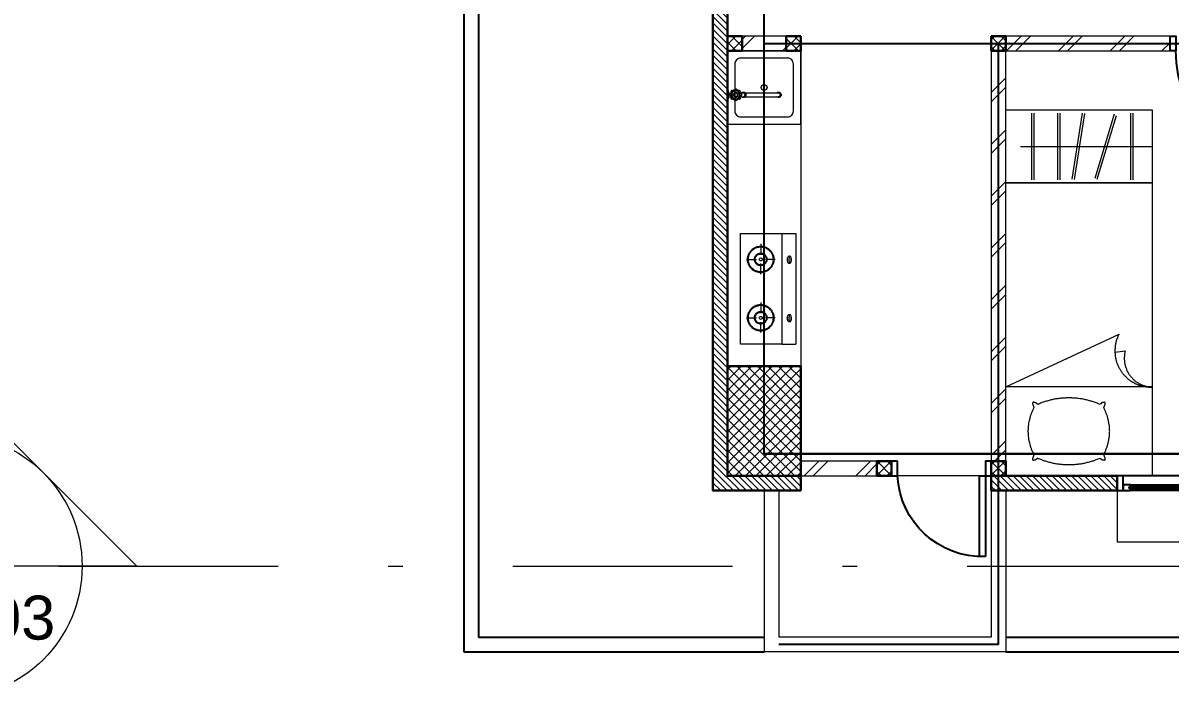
# Model space of a CAD drawing. Header units: millimetres. Extents: x -324 to 75, y -297 to 74.
# Drawn here: x -125.48 to -117.66, y -1.32 to 3.29 of the extents above; entities that cross this region are included whole.
import ezdxf
from ezdxf.enums import TextEntityAlignment as Align

# ---------------------------------------------------------------- set-up
doc = ezdxf.new("R2010")
doc.units = ezdxf.units.MM
doc.linetypes.add('DASHDOT', pattern=[1, 0.5, -0.25, 0, -0.25])
for name, color, linetype, lineweight in [('ars', 11, 'Continuous', 0), ('KOL', 1, 'Continuous', 30), ('KOLOM', 4, 'Continuous', 9), ('lan', 7, 'Continuous', 15), ('NOT', 7, 'Continuous', 20), ('SANITAIR', 15, 'Continuous', 9), ('tem', 5, 'Continuous', 20)]:
    doc.layers.add(name, color=color, linetype=linetype, lineweight=lineweight)
doc.layers.add('as', color=1, linetype='Continuous', plot=False)
doc.layers.add('Kusen', color=30, linetype='Continuous')
doc.styles.add('S', font='simplex', dxfattribs={"width": 0.75})
doc.styles.get("Standard").update_dxf_attribs({"font": 'arial.ttf'})

# ---------------------------------------------------------------- blocks, each defined once
blk = doc.blocks.new("k3'")
at = {"layer": 'ars'}
h = blk.add_hatch(dxfattribs=at)
h.set_pattern_fill('_USER', color=256, scale=0.05, angle=45, double=1, pattern_type=0)
h.set_pattern_definition([(45, (0, -4.975), (-0.03535534, 0.03535534), []), (135, (0, -4.975), (-0.03535534, -0.03535534), [])])
h.paths.add_polyline_path([(-0.25, -0.375), (0.25, -0.375), (0.25, 0.375), (-0.25, 0.375)])
at = {"layer": 'KOL'}
blk.add_lwpolyline([(-0.25, -0.375), (0.25, -0.375), (0.25, 0.375), (-0.25, 0.375)], close=True, dxfattribs=at)
blk = doc.blocks.new('T. J2')
at = {"layer": 'Kusen'}
for p, q in [((-0.3692, 0.1), (0.2808, 0.1)), ((-0.4192, 0), (0.3308, 0)), ((0.2808, 0.06), (-0.3692, 0.06))]:
    blk.add_line(p, q, dxfattribs=at)
for points in [[(-0.4592, 0), (-0.4192, 0), (-0.4192, 0.1), (-0.4592, 0.1)], [(0.3308, 0), (0.3708, 0), (0.3708, 0.1), (0.3308, 0.1)]]:
    blk.add_lwpolyline(points, close=True, dxfattribs=at)
for points in [[(-0.3692, 0.0775), (-0.3692, 0.06), (-0.4192, 0.06), (-0.4192, 0.1), (-0.3692, 0.1), (-0.3692, 0.0825), (-0.3792, 0.0825), (-0.3792, 0.0775), (-0.3692, 0.0775)], [(0.2808, 0.0775), (0.2808, 0.06), (0.3308, 0.06), (0.3308, 0.1), (0.2808, 0.1), (0.2808, 0.0825), (0.2908, 0.0825), (0.2908, 0.0775), (0.2808, 0.0775)]]:
    blk.add_lwpolyline(points, dxfattribs=at)
at = {"layer": 'Kusen', "color": 141}
blk.add_lwpolyline([(-0.3792, 0.0775), (0.2908, 0.0775), (0.2908, 0.0825), (-0.3792, 0.0825)], close=True, dxfattribs=at)
blk = doc.blocks.new('K 10.10')
at = {"layer": 'ars'}
h = blk.add_hatch(dxfattribs=at)
h.set_pattern_fill('_USER', color=256, scale=0.05, angle=45, double=1, pattern_type=0)
h.set_pattern_definition([(45, (0, 0), (-0.035355339, 0.035355339), []), (135, (0, 0), (-0.035355339, -0.035355339), [])])
h.paths.add_polyline_path([(1560.5383, 1380.4069), (1560.6383, 1380.4069), (1560.6383, 1380.5069), (1560.5383, 1380.5069)])
at = {"layer": 'KOL'}
blk.add_lwpolyline([(1560.5383, 1380.4069), (1560.6383, 1380.4069), (1560.6383, 1380.5069), (1560.5383, 1380.5069)], close=True, dxfattribs=at)
blk = doc.blocks.new('P.60')
at = {"layer": 'Kusen'}
for points in [[(1472.8348, 997.5354), (1472.8748, 997.5354), (1472.8748, 997.4354), (1472.8348, 997.4354)], [(1473.4748, 997.5354), (1473.5148, 997.5354), (1473.5148, 997.4354), (1473.4748, 997.4354)], [(1472.8748, 996.8854), (1472.9148, 996.8854), (1472.9148, 997.4354), (1472.8748, 997.4354)]]:
    blk.add_lwpolyline(points, close=True, dxfattribs=at)
blk.add_arc((1472.8948, 997.4658), 0.5808, 268.02661, 356.99428, dxfattribs=at)
blk = doc.blocks.new('P.80')
at = {"layer": 'Kusen'}
for points in [[(-69.8094, -74.8368), (-69.7694, -74.8368), (-69.7694, -74.0368), (-69.8094, -74.0368)], [(-70.6094, -74.9368), (-70.5694, -74.9368), (-70.5694, -74.8368), (-70.6094, -74.8368)], [(-69.7694, -74.9368), (-69.7294, -74.9368), (-69.7294, -74.8368), (-69.7694, -74.8368)]]:
    blk.add_lwpolyline(points, close=True, dxfattribs=at)
blk.add_arc((-69.7694, -74.8368), 0.8, 90, 180, dxfattribs=at)
blk = doc.blocks.new('KRAN DPR ATAS')
for p, q in [((-0.0289, 0), (0.0289, 0)), ((-0.0289, 0), (-0.0289, -0.0021)), ((0.0289, 0), (0.0289, -0.0021)), ((-0.0275, -0.0035), (0.0275, -0.0035)), ((-0.0127, -0.0092), (-0.0127, -0.0252)), ((0.0127, -0.0092), (0.0127, -0.0252)), ((-0.014, -0.1188), (-0.014, -0.3457)), ((-0.0127, -0.0877), (-0.0127, -0.1101)), ((0.0127, -0.0877), (0.0127, -0.1101)), ((0.014, -0.1188), (0.014, -0.3457))]:
    blk.add_line(p, q)
for radius in [0.0338, 0.0279, 0.0166, 0.0138, 0.0123]:
    blk.add_circle((0, -0.0564), radius)
for centre, radius, start, end in [((-0.0338, -0.0564), 0.00706, 84.00203, 275.99797), ((-0.0315, -0.0564), 0.00706, 103.11888, 256.88112), ((-0.0239, -0.0326), 0.00706, 39.00203, 230.99797), ((-0.0239, -0.0803), 0.00706, 129.00203, 320.99797), ((-0.0222, -0.0342), 0.00706, 58.11888, 211.88112), ((-0.0222, -0.0787), 0.00706, 148.11888, 301.88112), ((-0.0275, -0.0021), 0.00141, 180, 270), ((-0.0183, -0.0092), 0.00564, 0, 90), ((-0.0009, -0.0214), 0.00884, 254.902, 254.902), ((0, -0.0227), 0.00706, 354.00203, 185.99797), ((0, -0.025), 0.00706, 13.11888, 166.88112), ((0.0183, -0.0092), 0.00564, 90, 180), ((0.0239, -0.0326), 0.00706, 309.00203, 140.99797), ((0.0239, -0.0803), 0.00706, 219.00203, 50.99797), ((0.0222, -0.0342), 0.00706, 328.11888, 121.88112), ((0.0222, -0.0787), 0.00706, 238.11888, 31.88112), ((0.0275, -0.0021), 0.00141, 270, 0), ((0.0338, -0.0564), 0.00706, 264.00203, 95.99797), ((0.0315, -0.0564), 0.00706, 283.11888, 76.88112), ((0, -0.1058), 0.0191, 134.71101, 45.28899), ((0, -0.1058), 0.0134, 198.67172, 270), ((0, -0.0902), 0.00706, 174.00203, 5.99797), ((0, -0.0879), 0.00706, 193.11888, 346.88112), ((0, -0.1058), 0.0134, 270, 341.32828), ((0, -0.3457), 0.0178, 141.82775, 38.17225), ((0, -0.3484), 0.0178, 175.66412, 4.33588), ((0, -0.3457), 0.014, 180, 0)]:
    blk.add_arc(centre, radius, start, end)
blk = doc.blocks.new('KOMPOR')
for points in [[(0, 0.3765), (0, -0.3765)], [(0.0944, 0.3765), (0, 0.3765)], [(0.3765, 0.3765), (0.0944, 0.3765)], [(0.0944, 0.3765), (0.0944, -0.3765)], [(0.3765, -0.3765), (0.3765, 0.3765)], [(0.2385, 0.2906), (0.2337, 0.2906), (0.23, 0.2906), (0.2252, 0.2893), (0.2203, 0.2893), (0.2167, 0.2881), (0.2119, 0.2869), (0.2082, 0.2857), (0.2034, 0.2833), (0.1998, 0.2821), (0.1961, 0.2797), (0.1925, 0.2772), (0.1889, 0.276), (0.1852, 0.2724), (0.1816, 0.27), (0.178, 0.2676), (0.1755, 0.2639), (0.1719, 0.2615), (0.1695, 0.2579), (0.1671, 0.2542), (0.1634, 0.2506), (0.1622, 0.247), (0.1598, 0.2433), (0.1574, 0.2397), (0.1562, 0.2361), (0.1538, 0.2312), (0.1525, 0.2276), (0.1513, 0.2228), (0.1501, 0.2191), (0.1501, 0.2143), (0.1489, 0.2094), (0.1489, 0.2058), (0.1489, 0.201), (0.1489, 0.1961), (0.1489, 0.1913), (0.1501, 0.1864), (0.1501, 0.1828), (0.1513, 0.178), (0.1525, 0.1743), (0.1538, 0.1695), (0.1562, 0.1659), (0.1574, 0.161), (0.1598, 0.1574), (0.1622, 0.1538), (0.1634, 0.1501), (0.1671, 0.1465), (0.1695, 0.1429), (0.1719, 0.1404), (0.1755, 0.1368), (0.178, 0.1344), (0.1816, 0.1308), (0.1852, 0.1283), (0.1889, 0.1259), (0.1925, 0.1235), (0.1961, 0.1211), (0.1998, 0.1199), (0.2034, 0.1174), (0.2082, 0.1162), (0.2119, 0.115), (0.2167, 0.1138), (0.2203, 0.1126), (0.2252, 0.1114), (0.23, 0.1114), (0.2337, 0.1102), (0.2385, 0.1102), (0.2433, 0.1102), (0.2482, 0.1114), (0.253, 0.1114), (0.2567, 0.1126), (0.2615, 0.1138), (0.2651, 0.115), (0.27, 0.1162), (0.2736, 0.1174), (0.2785, 0.1199), (0.2821, 0.1211), (0.2857, 0.1235), (0.2893, 0.1259), (0.293, 0.1283), (0.2966, 0.1308), (0.299, 0.1344), (0.3027, 0.1368), (0.3051, 0.1404), (0.3087, 0.1429), (0.3111, 0.1465), (0.3136, 0.1501), (0.316, 0.1538), (0.3184, 0.1574), (0.3196, 0.161), (0.322, 0.1659), (0.3232, 0.1695), (0.3245, 0.1743), (0.3257, 0.178), (0.3269, 0.1828), (0.3281, 0.1864), (0.3281, 0.1913), (0.3293, 0.1961), (0.3293, 0.201), (0.3293, 0.2058), (0.3281, 0.2094), (0.3281, 0.2143), (0.3269, 0.2191), (0.3257, 0.2228), (0.3245, 0.2276), (0.3232, 0.2312), (0.322, 0.2361), (0.3196, 0.2397), (0.3184, 0.2433), (0.316, 0.247), (0.3136, 0.2506), (0.3111, 0.2542), (0.3087, 0.2579), (0.3051, 0.2615), (0.3027, 0.2639), (0.299, 0.2676), (0.2966, 0.27), (0.293, 0.2724), (0.2893, 0.276), (0.2857, 0.2772), (0.2821, 0.2797), (0.2785, 0.2821), (0.2736, 0.2833), (0.27, 0.2857), (0.2651, 0.2869), (0.2615, 0.2881), (0.2567, 0.2893), (0.253, 0.2893), (0.2482, 0.2906), (0.2433, 0.2906), (0.2385, 0.2906)], [(0.2385, 0.2857), (0.2349, 0.2857), (0.23, 0.2857), (0.2264, 0.2845), (0.2215, 0.2833), (0.2179, 0.2833), (0.2131, 0.2821), (0.2094, 0.2809), (0.2058, 0.2785), (0.2022, 0.2772), (0.1985, 0.2748), (0.1949, 0.2736), (0.1913, 0.2712), (0.1877, 0.2688), (0.1852, 0.2663), (0.1816, 0.2639), (0.1792, 0.2603), (0.1755, 0.2579), (0.1731, 0.2542), (0.1707, 0.2518), (0.1683, 0.2482), (0.1659, 0.2446), (0.1646, 0.2409), (0.1622, 0.2373), (0.161, 0.2337), (0.1586, 0.23), (0.1574, 0.2264), (0.1562, 0.2215), (0.1562, 0.2179), (0.155, 0.2131), (0.1538, 0.2094), (0.1538, 0.2046), (0.1538, 0.201), (0.1538, 0.1961), (0.1538, 0.1925), (0.155, 0.1877), (0.1562, 0.184), (0.1562, 0.1792), (0.1574, 0.1755), (0.1586, 0.1719), (0.161, 0.1671), (0.1622, 0.1634), (0.1646, 0.1598), (0.1659, 0.1562), (0.1683, 0.1525), (0.1707, 0.1501), (0.1731, 0.1465), (0.1755, 0.1441), (0.1792, 0.1404), (0.1816, 0.138), (0.1852, 0.1356), (0.1877, 0.132), (0.1913, 0.1308), (0.1949, 0.1283), (0.1985, 0.1259), (0.2022, 0.1235), (0.2058, 0.1223), (0.2094, 0.1211), (0.2131, 0.1199), (0.2179, 0.1186), (0.2215, 0.1174), (0.2264, 0.1162), (0.23, 0.1162), (0.2349, 0.1162), (0.2385, 0.1162), (0.2433, 0.1162), (0.247, 0.1162), (0.2518, 0.1162), (0.2554, 0.1174), (0.2603, 0.1186), (0.2639, 0.1199), (0.2676, 0.1211), (0.2724, 0.1223), (0.276, 0.1235), (0.2797, 0.1259), (0.2833, 0.1283), (0.2869, 0.1308), (0.2893, 0.132), (0.293, 0.1356), (0.2954, 0.138), (0.299, 0.1404), (0.3015, 0.1441), (0.3039, 0.1465), (0.3075, 0.1501), (0.3087, 0.1525), (0.3111, 0.1562), (0.3136, 0.1598), (0.316, 0.1634), (0.3172, 0.1671), (0.3184, 0.1719), (0.3196, 0.1755), (0.3208, 0.1792), (0.322, 0.184), (0.3232, 0.1877), (0.3232, 0.1925), (0.3232, 0.1961), (0.3232, 0.201), (0.3232, 0.2046), (0.3232, 0.2094), (0.3232, 0.2131), (0.322, 0.2179), (0.3208, 0.2215), (0.3196, 0.2264), (0.3184, 0.23), (0.3172, 0.2337), (0.316, 0.2373), (0.3136, 0.2409), (0.3111, 0.2446), (0.3087, 0.2482), (0.3075, 0.2518), (0.3039, 0.2542), (0.3015, 0.2579), (0.299, 0.2603), (0.2954, 0.2639), (0.293, 0.2663), (0.2893, 0.2688), (0.2869, 0.2712), (0.2833, 0.2736), (0.2797, 0.2748), (0.276, 0.2772), (0.2724, 0.2785), (0.2676, 0.2809), (0.2639, 0.2821), (0.2603, 0.2833), (0.2554, 0.2833), (0.2518, 0.2845), (0.247, 0.2857), (0.2433, 0.2857), (0.2385, 0.2857)], [(0.2385, 0.2433), (0.2349, 0.2433), (0.23, 0.2433), (0.2264, 0.2421), (0.2215, 0.2409), (0.2179, 0.2385), (0.2143, 0.2361), (0.2119, 0.2337), (0.2082, 0.2312), (0.2058, 0.2276), (0.2034, 0.2252), (0.201, 0.2215), (0.1985, 0.2179), (0.1973, 0.2131), (0.1961, 0.2094), (0.1961, 0.2046), (0.1961, 0.201), (0.1961, 0.1961), (0.1961, 0.1925), (0.1973, 0.1877), (0.1985, 0.184), (0.201, 0.1804), (0.2034, 0.1768), (0.2058, 0.1731), (0.2082, 0.1707), (0.2119, 0.1671), (0.2143, 0.1646), (0.2179, 0.1622), (0.2215, 0.161), (0.2264, 0.1598), (0.23, 0.1586), (0.2349, 0.1574), (0.2385, 0.1574), (0.2433, 0.1574), (0.247, 0.1586), (0.2518, 0.1598), (0.2554, 0.161), (0.2591, 0.1622), (0.2627, 0.1646), (0.2663, 0.1671), (0.2688, 0.1707), (0.2724, 0.1731), (0.2748, 0.1768), (0.2772, 0.1804), (0.2785, 0.184), (0.2797, 0.1877), (0.2809, 0.1925), (0.2821, 0.1961), (0.2821, 0.201), (0.2821, 0.2046), (0.2809, 0.2094), (0.2797, 0.2131), (0.2785, 0.2179), (0.2772, 0.2215), (0.2748, 0.2252), (0.2724, 0.2276), (0.2688, 0.2312), (0.2663, 0.2337), (0.2627, 0.2361), (0.2591, 0.2385), (0.2554, 0.2409), (0.2518, 0.2421), (0.247, 0.2433), (0.2433, 0.2433), (0.2385, 0.2433)], [(0.2385, 0.2385), (0.2349, 0.2385), (0.2312, 0.2373), (0.2276, 0.2373), (0.224, 0.2361), (0.2203, 0.2337), (0.2179, 0.2324), (0.2143, 0.23), (0.2119, 0.2276), (0.2094, 0.2252), (0.207, 0.2215), (0.2058, 0.2191), (0.2034, 0.2155), (0.2022, 0.2119), (0.2022, 0.2082), (0.201, 0.2046), (0.201, 0.201), (0.201, 0.1973), (0.2022, 0.1925), (0.2022, 0.1889), (0.2034, 0.1864), (0.2058, 0.1828), (0.207, 0.1792), (0.2094, 0.1768), (0.2119, 0.1743), (0.2143, 0.1719), (0.2179, 0.1695), (0.2203, 0.1671), (0.224, 0.1659), (0.2276, 0.1646), (0.2312, 0.1634), (0.2349, 0.1634), (0.2385, 0.1622), (0.2421, 0.1634), (0.247, 0.1634), (0.2506, 0.1646), (0.253, 0.1659), (0.2567, 0.1671), (0.2603, 0.1695), (0.2627, 0.1719), (0.2651, 0.1743), (0.2676, 0.1768), (0.27, 0.1792), (0.2724, 0.1828), (0.2736, 0.1864), (0.2748, 0.1889), (0.276, 0.1925), (0.276, 0.1973), (0.2772, 0.201), (0.276, 0.2046), (0.276, 0.2082), (0.2748, 0.2119), (0.2736, 0.2155), (0.2724, 0.2191), (0.27, 0.2215), (0.2676, 0.2252), (0.2651, 0.2276), (0.2627, 0.23), (0.2603, 0.2324), (0.2567, 0.2337), (0.253, 0.2361), (0.2506, 0.2373), (0.247, 0.2373), (0.2421, 0.2385), (0.2385, 0.2385)], [(0.2373, 0.3063), (0.2373, 0.2312)], [(0.0436, 0.2228), (0.0472, 0.2228), (0.0496, 0.2215), (0.0533, 0.2191), (0.0545, 0.2155), (0.0557, 0.2119), (0.0581, 0.2094), (0.0593, 0.2046), (0.0593, 0.1998), (0.0593, 0.1949), (0.0593, 0.1901), (0.0569, 0.1864), (0.0557, 0.1828), (0.0533, 0.1792), (0.0508, 0.178), (0.0484, 0.1755), (0.046, 0.1743), (0.0424, 0.1743), (0.04, 0.1755), (0.0375, 0.178), (0.0339, 0.1792), (0.0327, 0.1828), (0.0315, 0.1864), (0.0291, 0.1901), (0.0278, 0.1949), (0.0278, 0.1998), (0.0291, 0.2046), (0.0303, 0.2094), (0.0315, 0.2119), (0.0339, 0.2155), (0.0351, 0.2191), (0.0375, 0.2215), (0.0412, 0.2228), (0.0436, 0.2228)], [(0.0375, 0.2215), (0.04, 0.2215), (0.04, 0.2203), (0.0424, 0.2179), (0.0436, 0.2155), (0.0448, 0.2119), (0.0448, 0.2082), (0.046, 0.2034), (0.046, 0.1998), (0.046, 0.1961), (0.046, 0.1913), (0.0448, 0.1877), (0.0436, 0.184), (0.0436, 0.1816), (0.0412, 0.178), (0.04, 0.1768), (0.0387, 0.1755), (0.0375, 0.1755), (0.0351, 0.1768), (0.0339, 0.178), (0.0327, 0.1816), (0.0315, 0.184), (0.0315, 0.1877), (0.0303, 0.1913), (0.0303, 0.1961), (0.0303, 0.1998), (0.0303, 0.2034), (0.0315, 0.2082), (0.0315, 0.2119), (0.0327, 0.2155), (0.0339, 0.2179), (0.0351, 0.2203), (0.0363, 0.2215), (0.0375, 0.2215)], [(0.1404, 0.201), (0.207, 0.201)], [(0.2385, 0.2107), (0.2349, 0.2094), (0.2312, 0.2082), (0.23, 0.2046), (0.2288, 0.201), (0.23, 0.1961), (0.2312, 0.1937), (0.2349, 0.1913), (0.2385, 0.1901), (0.2433, 0.1913), (0.2458, 0.1937), (0.2482, 0.1961), (0.2494, 0.201), (0.2482, 0.2046), (0.2458, 0.2082), (0.2433, 0.2094), (0.2385, 0.2107)], [(0.2373, 0.0993), (0.2373, 0.1719)], [(0.3366, 0.1998), (0.2676, 0.1998)], [(0.2385, -0.1077), (0.2337, -0.1077), (0.23, -0.1077), (0.2252, -0.109), (0.2203, -0.109), (0.2167, -0.1102), (0.2119, -0.1114), (0.2082, -0.1126), (0.2034, -0.115), (0.1998, -0.1162), (0.1961, -0.1186), (0.1925, -0.1211), (0.1889, -0.1235), (0.1852, -0.1259), (0.1816, -0.1283), (0.178, -0.1308), (0.1755, -0.1344), (0.1719, -0.1368), (0.1695, -0.1404), (0.1671, -0.1441), (0.1634, -0.1477), (0.1622, -0.1513), (0.1598, -0.155), (0.1574, -0.1586), (0.1562, -0.1622), (0.1538, -0.1671), (0.1525, -0.1707), (0.1513, -0.1755), (0.1501, -0.1792), (0.1501, -0.184), (0.1489, -0.1889), (0.1489, -0.1925), (0.1489, -0.1973), (0.1489, -0.2022), (0.1489, -0.207), (0.1501, -0.2119), (0.1501, -0.2155), (0.1513, -0.2203), (0.1525, -0.224), (0.1538, -0.2288), (0.1562, -0.2324), (0.1574, -0.2373), (0.1598, -0.2409), (0.1622, -0.2446), (0.1634, -0.2482), (0.1671, -0.2518), (0.1695, -0.2554), (0.1719, -0.2579), (0.1755, -0.2615), (0.178, -0.2639), (0.1816, -0.2676), (0.1852, -0.27), (0.1889, -0.2724), (0.1925, -0.2748), (0.1961, -0.2772), (0.1998, -0.2785), (0.2034, -0.2809), (0.2082, -0.2821), (0.2119, -0.2833), (0.2167, -0.2845), (0.2203, -0.2857), (0.2252, -0.2869), (0.23, -0.2869), (0.2337, -0.2881), (0.2385, -0.2881), (0.2433, -0.2881), (0.2482, -0.2869), (0.253, -0.2869), (0.2567, -0.2857), (0.2615, -0.2845), (0.2651, -0.2833), (0.27, -0.2821), (0.2736, -0.2809), (0.2785, -0.2785), (0.2821, -0.2772), (0.2857, -0.2748), (0.2893, -0.2724), (0.293, -0.27), (0.2966, -0.2676), (0.299, -0.2639), (0.3027, -0.2615), (0.3051, -0.2579), (0.3087, -0.2554), (0.3111, -0.2518), (0.3136, -0.2482), (0.316, -0.2446), (0.3184, -0.2409), (0.3196, -0.2373), (0.322, -0.2324), (0.3232, -0.2288), (0.3245, -0.224), (0.3257, -0.2203), (0.3269, -0.2155), (0.3281, -0.2119), (0.3281, -0.207), (0.3293, -0.2022), (0.3293, -0.1973), (0.3293, -0.1925), (0.3281, -0.1889), (0.3281, -0.184), (0.3269, -0.1792), (0.3257, -0.1755), (0.3245, -0.1707), (0.3232, -0.1671), (0.322, -0.1622), (0.3196, -0.1586), (0.3184, -0.155), (0.316, -0.1513), (0.3136, -0.1477), (0.3111, -0.1441), (0.3087, -0.1404), (0.3051, -0.1368), (0.3027, -0.1344), (0.299, -0.1308), (0.2966, -0.1283), (0.293, -0.1259), (0.2893, -0.1235), (0.2857, -0.1211), (0.2821, -0.1186), (0.2785, -0.1162), (0.2736, -0.115), (0.27, -0.1126), (0.2651, -0.1114), (0.2615, -0.1102), (0.2567, -0.109), (0.253, -0.109), (0.2482, -0.1077), (0.2433, -0.1077), (0.2385, -0.1077)], [(0.2385, -0.1126), (0.2349, -0.1126), (0.23, -0.1126), (0.2264, -0.1138), (0.2215, -0.115), (0.2179, -0.115), (0.2131, -0.1162), (0.2094, -0.1174), (0.2058, -0.1199), (0.2022, -0.1211), (0.1985, -0.1235), (0.1949, -0.1247), (0.1913, -0.1271), (0.1877, -0.1295), (0.1852, -0.132), (0.1816, -0.1344), (0.1792, -0.138), (0.1755, -0.1404), (0.1731, -0.1441), (0.1707, -0.1465), (0.1683, -0.1501), (0.1659, -0.1538), (0.1646, -0.1574), (0.1622, -0.161), (0.161, -0.1646), (0.1586, -0.1683), (0.1574, -0.1719), (0.1562, -0.1768), (0.1562, -0.1804), (0.155, -0.1852), (0.1538, -0.1889), (0.1538, -0.1937), (0.1538, -0.1973), (0.1538, -0.2022), (0.1538, -0.2058), (0.155, -0.2107), (0.1562, -0.2143), (0.1562, -0.2191), (0.1574, -0.2228), (0.1586, -0.2264), (0.161, -0.2312), (0.1622, -0.2349), (0.1646, -0.2385), (0.1659, -0.2421), (0.1683, -0.2458), (0.1707, -0.2482), (0.1731, -0.2518), (0.1755, -0.2554), (0.1792, -0.2579), (0.1816, -0.2603), (0.1852, -0.2627), (0.1877, -0.2663), (0.1913, -0.2688), (0.1949, -0.27), (0.1985, -0.2724), (0.2022, -0.2748), (0.2058, -0.276), (0.2094, -0.2772), (0.2131, -0.2785), (0.2179, -0.2797), (0.2215, -0.2809), (0.2264, -0.2821), (0.23, -0.2821), (0.2349, -0.2821), (0.2385, -0.2833), (0.2433, -0.2821), (0.247, -0.2821), (0.2518, -0.2821), (0.2554, -0.2809), (0.2603, -0.2797), (0.2639, -0.2785), (0.2676, -0.2772), (0.2724, -0.276), (0.276, -0.2748), (0.2797, -0.2724), (0.2833, -0.27), (0.2869, -0.2688), (0.2893, -0.2663), (0.293, -0.2627), (0.2954, -0.2603), (0.299, -0.2579), (0.3015, -0.2554), (0.3039, -0.2518), (0.3075, -0.2482), (0.3087, -0.2458), (0.3111, -0.2421), (0.3136, -0.2385), (0.316, -0.2349), (0.3172, -0.2312), (0.3184, -0.2264), (0.3196, -0.2228), (0.3208, -0.2191), (0.322, -0.2143), (0.3232, -0.2107), (0.3232, -0.2058), (0.3232, -0.2022), (0.3232, -0.1973), (0.3232, -0.1937), (0.3232, -0.1889), (0.3232, -0.1852), (0.322, -0.1804), (0.3208, -0.1768), (0.3196, -0.1719), (0.3184, -0.1683), (0.3172, -0.1646), (0.316, -0.161), (0.3136, -0.1574), (0.3111, -0.1538), (0.3087, -0.1501), (0.3075, -0.1465), (0.3039, -0.1441), (0.3015, -0.1404), (0.299, -0.138), (0.2954, -0.1344), (0.293, -0.132), (0.2893, -0.1295), (0.2869, -0.1271), (0.2833, -0.1247), (0.2797, -0.1235), (0.276, -0.1211), (0.2724, -0.1199), (0.2676, -0.1174), (0.2639, -0.1162), (0.2603, -0.115), (0.2554, -0.115), (0.2518, -0.1138), (0.247, -0.1126), (0.2433, -0.1126), (0.2385, -0.1126)], [(0.2385, -0.155), (0.2349, -0.155), (0.23, -0.155), (0.2264, -0.1562), (0.2215, -0.1574), (0.2179, -0.1598), (0.2143, -0.1622), (0.2119, -0.1646), (0.2082, -0.1671), (0.2058, -0.1707), (0.2034, -0.1731), (0.201, -0.1768), (0.1985, -0.1804), (0.1973, -0.1852), (0.1961, -0.1889), (0.1961, -0.1937), (0.1961, -0.1973), (0.1961, -0.2022), (0.1961, -0.207), (0.1973, -0.2107), (0.1985, -0.2143), (0.201, -0.2179), (0.2034, -0.2215), (0.2058, -0.2252), (0.2082, -0.2288), (0.2119, -0.2312), (0.2143, -0.2337), (0.2179, -0.2361), (0.2215, -0.2373), (0.2264, -0.2385), (0.23, -0.2397), (0.2349, -0.2409), (0.2385, -0.2409), (0.2433, -0.2409), (0.247, -0.2397), (0.2518, -0.2385), (0.2554, -0.2373), (0.2591, -0.2361), (0.2627, -0.2337), (0.2663, -0.2312), (0.2688, -0.2288), (0.2724, -0.2252), (0.2748, -0.2215), (0.2772, -0.2179), (0.2785, -0.2143), (0.2797, -0.2107), (0.2809, -0.207), (0.2821, -0.2022), (0.2821, -0.1973), (0.2821, -0.1937), (0.2809, -0.1889), (0.2797, -0.1852), (0.2785, -0.1804), (0.2772, -0.1768), (0.2748, -0.1731), (0.2724, -0.1707), (0.2688, -0.1671), (0.2663, -0.1646), (0.2627, -0.1622), (0.2591, -0.1598), (0.2554, -0.1574), (0.2518, -0.1562), (0.247, -0.155), (0.2433, -0.155), (0.2385, -0.155)], [(0.2373, -0.0932), (0.2373, -0.1671)], [(0.0436, -0.1768), (0.0472, -0.1768), (0.0496, -0.178), (0.0533, -0.1804), (0.0545, -0.1828), (0.0557, -0.1864), (0.0581, -0.1901), (0.0593, -0.1949), (0.0593, -0.1985), (0.0593, -0.2034), (0.0593, -0.2082), (0.0569, -0.2119), (0.0557, -0.2167), (0.0533, -0.2191), (0.0508, -0.2215), (0.0484, -0.224), (0.046, -0.224), (0.0424, -0.224), (0.04, -0.224), (0.0375, -0.2215), (0.0339, -0.2191), (0.0327, -0.2167), (0.0315, -0.2119), (0.0291, -0.2082), (0.0278, -0.2034), (0.0278, -0.1985), (0.0291, -0.1949), (0.0303, -0.1901), (0.0315, -0.1864), (0.0339, -0.1828), (0.0351, -0.1804), (0.0375, -0.178), (0.0412, -0.1768), (0.0436, -0.1768)], [(0.0375, -0.1768), (0.04, -0.178), (0.04, -0.1792), (0.0424, -0.1804), (0.0436, -0.1828), (0.0448, -0.1864), (0.0448, -0.1901), (0.046, -0.1949), (0.046, -0.1985), (0.046, -0.2034), (0.046, -0.2082), (0.0448, -0.2107), (0.0436, -0.2155), (0.0436, -0.2179), (0.0412, -0.2203), (0.04, -0.2228), (0.0387, -0.2228), (0.0375, -0.2228), (0.0351, -0.2228), (0.0339, -0.2203), (0.0327, -0.2179), (0.0315, -0.2155), (0.0315, -0.2107), (0.0303, -0.2082), (0.0303, -0.2034), (0.0303, -0.1985), (0.0303, -0.1949), (0.0315, -0.1901), (0.0315, -0.1864), (0.0327, -0.1828), (0.0339, -0.1804), (0.0351, -0.1792), (0.0363, -0.178), (0.0375, -0.1768)], [(0.1404, -0.1973), (0.207, -0.1973)], [(0.2385, -0.1598), (0.2349, -0.1598), (0.2312, -0.161), (0.2276, -0.161), (0.224, -0.1622), (0.2203, -0.1646), (0.2179, -0.1659), (0.2143, -0.1683), (0.2119, -0.1707), (0.2094, -0.1731), (0.207, -0.1768), (0.2058, -0.1792), (0.2034, -0.1828), (0.2022, -0.1864), (0.2022, -0.1901), (0.201, -0.1937), (0.201, -0.1973), (0.201, -0.2022), (0.2022, -0.2058), (0.2022, -0.2094), (0.2034, -0.2131), (0.2058, -0.2155), (0.207, -0.2191), (0.2094, -0.2215), (0.2119, -0.224), (0.2143, -0.2264), (0.2179, -0.2288), (0.2203, -0.2312), (0.224, -0.2324), (0.2276, -0.2337), (0.2312, -0.2349), (0.2349, -0.2349), (0.2385, -0.2361), (0.2421, -0.2349), (0.247, -0.2349), (0.2506, -0.2337), (0.253, -0.2324), (0.2567, -0.2312), (0.2603, -0.2288), (0.2627, -0.2264), (0.2651, -0.224), (0.2676, -0.2215), (0.27, -0.2191), (0.2724, -0.2155), (0.2736, -0.2131), (0.2748, -0.2094), (0.276, -0.2058), (0.276, -0.2022), (0.2772, -0.1973), (0.276, -0.1937), (0.276, -0.1901), (0.2748, -0.1864), (0.2736, -0.1828), (0.2724, -0.1792), (0.27, -0.1768), (0.2676, -0.1731), (0.2651, -0.1707), (0.2627, -0.1683), (0.2603, -0.1659), (0.2567, -0.1646), (0.253, -0.1622), (0.2506, -0.161), (0.247, -0.161), (0.2421, -0.1598), (0.2385, -0.1598)], [(0.2385, -0.1877), (0.2349, -0.1889), (0.2312, -0.1901), (0.23, -0.1937), (0.2288, -0.1973), (0.23, -0.2022), (0.2312, -0.2046), (0.2349, -0.207), (0.2385, -0.2082), (0.2433, -0.207), (0.2458, -0.2046), (0.2482, -0.2022), (0.2494, -0.1973), (0.2482, -0.1937), (0.2458, -0.1901), (0.2433, -0.1889), (0.2385, -0.1877)], [(0.2373, -0.299), (0.2373, -0.2264)], [(0.3366, -0.1985), (0.2676, -0.1985)], [(0.0944, -0.3765), (0, -0.3765)], [(0.0944, -0.3765), (0.3765, -0.3765)]]:
    blk.add_lwpolyline(points)
blk = doc.blocks.new('BED2')
blk.add_lwpolyline([(-0.4994, 1.9988), (0.4994, 1.9988), (0.4994, 0), (-0.4994, 0)], close=True)
for points in [[(0.4994, 1.9988), (0.4994, 0)], [(-0.1435, 1.8765), (-0.1435, 1.8765), (-0.1435, 1.8765), (-0.1447, 1.8765), (-0.1447, 1.8777), (-0.1447, 1.8789), (-0.1471, 1.8789), (-0.1471, 1.8814), (-0.1495, 1.8814), (-0.1495, 1.8826), (-0.1495, 1.8826), (-0.1495, 1.8838), (-0.1519, 1.8838), (-0.1519, 1.8862), (-0.1556, 1.8862), (-0.1556, 1.8874), (-0.158, 1.8874), (-0.158, 1.8886), (-0.1592, 1.8886), (-0.1592, 1.8886), (-0.1689, 1.8886), (-0.1689, 1.8898), (-0.1701, 1.8898), (-0.1701, 1.891), (-0.1737, 1.891), (-0.1737, 1.8898), (-0.1737, 1.8898), (-0.1737, 1.8886), (-0.1774, 1.8886), (-0.1774, 1.8886), (-0.1774, 1.8886), (-0.1774, 1.8862), (-0.1786, 1.8862), (-0.1786, 1.8789), (-0.1774, 1.8789), (-0.1774, 1.8765), (-0.1774, 1.8765), (-0.1774, 1.8729), (-0.1762, 1.8729), (-0.1762, 1.8705), (-0.1749, 1.8705), (-0.1749, 1.868), (-0.1737, 1.868), (-0.1737, 1.8668), (-0.1737, 1.8668), (-0.1737, 1.8632), (-0.1725, 1.8632), (-0.1725, 1.8608), (-0.1713, 1.8608), (-0.1713, 1.8571), (-0.1713, 1.8571), (-0.1713, 1.8559), (-0.1701, 1.8559), (-0.1701, 1.8547), (-0.1689, 1.8547), (-0.1689, 1.8523), (-0.1677, 1.8523)], [(0.2827, 1.8765), (0.2766, 1.8789), (0.2706, 1.8826), (0.2633, 1.885), (0.2573, 1.8874), (0.2512, 1.8898), (0.2439, 1.8923), (0.2379, 1.8947), (0.2306, 1.8959), (0.2246, 1.8983), (0.2185, 1.9007), (0.2113, 1.9019), (0.2052, 1.9044), (0.1979, 1.9056), (0.1919, 1.9068), (0.1846, 1.9092), (0.1786, 1.9104), (0.1713, 1.9116), (0.1653, 1.9128), (0.158, 1.914), (0.1519, 1.9153), (0.1447, 1.9165), (0.1374, 1.9165), (0.1314, 1.9177), (0.1241, 1.9189), (0.118, 1.9189), (0.1108, 1.9201), (0.1047, 1.9201), (0.0975, 1.9201), (0.0902, 1.9213), (0.0841, 1.9213), (0.0769, 1.9213), (0.0708, 1.9213), (0.0636, 1.9213), (0.0563, 1.9213), (0.0502, 1.9213), (0.043, 1.9201), (0.0369, 1.9201), (0.0297, 1.9201), (0.0224, 1.9189), (0.0163, 1.9189), (0.0091, 1.9177), (0.003, 1.9165), (-0.0042, 1.9165), (-0.0115, 1.9153), (-0.0176, 1.914), (-0.0248, 1.9128), (-0.0309, 1.9116), (-0.0381, 1.9104), (-0.0442, 1.9092), (-0.0515, 1.9068), (-0.0575, 1.9056), (-0.0648, 1.9044), (-0.0708, 1.9019), (-0.0781, 1.9007), (-0.0841, 1.8983), (-0.0902, 1.8959), (-0.0975, 1.8947), (-0.1035, 1.8923), (-0.1108, 1.8898), (-0.1168, 1.8874), (-0.1229, 1.885), (-0.1301, 1.8826), (-0.1362, 1.8789), (-0.1423, 1.8765)], [(0.3081, 1.8523), (0.3081, 1.8523), (0.3081, 1.8547), (0.3093, 1.8547), (0.3093, 1.8559), (0.3105, 1.8559), (0.3105, 1.8571), (0.3117, 1.8571), (0.3117, 1.8608), (0.3117, 1.8608), (0.3117, 1.8632), (0.313, 1.8632), (0.313, 1.8668), (0.3142, 1.8668), (0.3142, 1.868), (0.3142, 1.868), (0.3142, 1.8705), (0.3154, 1.8705), (0.3154, 1.8729), (0.3166, 1.8729), (0.3166, 1.8765), (0.3178, 1.8765), (0.3178, 1.8789), (0.3178, 1.8789), (0.3178, 1.8862), (0.3178, 1.8862), (0.3178, 1.8886), (0.3166, 1.8886), (0.3166, 1.8886), (0.3142, 1.8886), (0.3142, 1.8898), (0.313, 1.8898), (0.313, 1.891), (0.3093, 1.891), (0.3093, 1.8898), (0.3081, 1.8898), (0.3081, 1.8886), (0.2996, 1.8886), (0.2996, 1.8886), (0.2972, 1.8886), (0.2972, 1.8874), (0.296, 1.8874), (0.296, 1.8862), (0.2924, 1.8862), (0.2924, 1.8838), (0.29, 1.8838), (0.29, 1.8826), (0.2887, 1.8826), (0.2887, 1.8814), (0.2863, 1.8814), (0.2863, 1.8789), (0.2851, 1.8789), (0.2851, 1.8777), (0.2839, 1.8777), (0.2839, 1.8765), (0.2839, 1.8765), (0.2839, 1.8765), (0.2827, 1.8765)], [(-0.1677, 1.8523), (-0.1701, 1.8475), (-0.1725, 1.8426), (-0.1749, 1.8378), (-0.1774, 1.8329), (-0.1798, 1.8293), (-0.1822, 1.8245), (-0.1834, 1.8196), (-0.1858, 1.8148), (-0.187, 1.8099), (-0.1895, 1.8051), (-0.1907, 1.799), (-0.1931, 1.7942), (-0.1943, 1.7893), (-0.1955, 1.7845), (-0.1967, 1.7797), (-0.1979, 1.7748), (-0.1992, 1.77), (-0.2004, 1.7651), (-0.2016, 1.7591), (-0.2028, 1.7542), (-0.204, 1.7494), (-0.204, 1.7446), (-0.2052, 1.7397), (-0.2052, 1.7349), (-0.2064, 1.7288), (-0.2064, 1.724), (-0.2076, 1.7191), (-0.2076, 1.7143), (-0.2076, 1.7082), (-0.2076, 1.7034), (-0.2076, 1.6985), (-0.2088, 1.6937), (-0.2076, 1.6877), (-0.2076, 1.6828), (-0.2076, 1.678), (-0.2076, 1.6731), (-0.2076, 1.6683), (-0.2064, 1.6622), (-0.2064, 1.6574), (-0.2052, 1.6525), (-0.2052, 1.6477), (-0.204, 1.6429), (-0.204, 1.6368), (-0.2028, 1.632), (-0.2016, 1.6271), (-0.2004, 1.6223), (-0.1992, 1.6174), (-0.1979, 1.6126), (-0.1967, 1.6065), (-0.1955, 1.6017), (-0.1943, 1.5969), (-0.1931, 1.592), (-0.1907, 1.5872), (-0.1895, 1.5823), (-0.187, 1.5775), (-0.1858, 1.5726), (-0.1834, 1.5678), (-0.1822, 1.563), (-0.1798, 1.5581), (-0.1774, 1.5533), (-0.1749, 1.5484), (-0.1725, 1.5436), (-0.1701, 1.5387), (-0.1677, 1.5339)], [(0.3081, 1.5339), (0.3105, 1.5387), (0.313, 1.5436), (0.3154, 1.5484), (0.3178, 1.5533), (0.3202, 1.5581), (0.3226, 1.563), (0.3238, 1.5678), (0.3263, 1.5726), (0.3275, 1.5775), (0.3299, 1.5823), (0.3311, 1.5872), (0.3335, 1.592), (0.3347, 1.5969), (0.336, 1.6017), (0.3372, 1.6065), (0.3384, 1.6126), (0.3396, 1.6174), (0.3408, 1.6223), (0.342, 1.6271), (0.3432, 1.632), (0.3444, 1.6368), (0.3444, 1.6429), (0.3456, 1.6477), (0.3456, 1.6525), (0.3469, 1.6574), (0.3469, 1.6622), (0.3481, 1.6683), (0.3481, 1.6731), (0.3481, 1.678), (0.3481, 1.6828), (0.3493, 1.6889), (0.3493, 1.6937), (0.3493, 1.6985), (0.3481, 1.7034), (0.3481, 1.7082), (0.3481, 1.7143), (0.3481, 1.7191), (0.3469, 1.724), (0.3469, 1.7288), (0.3456, 1.7349), (0.3456, 1.7397), (0.3444, 1.7446), (0.3444, 1.7494), (0.3432, 1.7542), (0.342, 1.7591), (0.3408, 1.7651), (0.3396, 1.77), (0.3384, 1.7748), (0.3372, 1.7797), (0.336, 1.7845), (0.3347, 1.7893), (0.3335, 1.7942), (0.3311, 1.799), (0.3299, 1.8051), (0.3275, 1.8099), (0.3263, 1.8148), (0.3238, 1.8196), (0.3226, 1.8245), (0.3202, 1.8293), (0.3178, 1.8329), (0.3154, 1.8378), (0.313, 1.8426), (0.3105, 1.8475), (0.3081, 1.8523)], [(-0.1677, 1.5339), (-0.1689, 1.5339), (-0.1689, 1.5327), (-0.1701, 1.5327), (-0.1701, 1.5303), (-0.1713, 1.5303), (-0.1713, 1.5278), (-0.1713, 1.5278), (-0.1713, 1.5254), (-0.1725, 1.5254), (-0.1725, 1.523), (-0.1737, 1.523), (-0.1737, 1.5206), (-0.1737, 1.5206), (-0.1737, 1.5182), (-0.1749, 1.5182), (-0.1749, 1.5169), (-0.1762, 1.5169), (-0.1762, 1.5145), (-0.1774, 1.5145), (-0.1774, 1.5097), (-0.1774, 1.5097), (-0.1774, 1.5073), (-0.1786, 1.5073), (-0.1786, 1.5), (-0.1774, 1.5), (-0.1774, 1.4988), (-0.1774, 1.4988), (-0.1774, 1.4976), (-0.1737, 1.4976), (-0.1737, 1.4964), (-0.1737, 1.4964), (-0.1737, 1.4964), (-0.1701, 1.4964), (-0.1701, 1.4964), (-0.1689, 1.4964), (-0.1689, 1.4976), (-0.1592, 1.4976), (-0.1592, 1.4988), (-0.158, 1.4988), (-0.158, 1.5), (-0.1556, 1.5), (-0.1556, 1.5), (-0.1519, 1.5), (-0.1519, 1.5024), (-0.1495, 1.5024), (-0.1495, 1.5048), (-0.1495, 1.5048), (-0.1495, 1.5061), (-0.1471, 1.5061), (-0.1471, 1.5073), (-0.1447, 1.5073), (-0.1447, 1.5085), (-0.1447, 1.5085), (-0.1435, 1.5085), (-0.1435, 1.5097), (-0.1435, 1.5097)], [(-0.1423, 1.5109), (-0.1362, 1.5085), (-0.1289, 1.5048), (-0.1229, 1.5024), (-0.1168, 1.5), (-0.1108, 1.4976), (-0.1035, 1.4952), (-0.0975, 1.4939), (-0.0902, 1.4915), (-0.0841, 1.4891), (-0.0781, 1.4879), (-0.0708, 1.4855), (-0.0648, 1.4843), (-0.0575, 1.4818), (-0.0515, 1.4806), (-0.0442, 1.4794), (-0.0381, 1.477), (-0.0309, 1.4758), (-0.0248, 1.4746), (-0.0176, 1.4734), (-0.0115, 1.4722), (-0.0042, 1.4722), (0.003, 1.4709), (0.0091, 1.4697), (0.0163, 1.4685), (0.0224, 1.4685), (0.0297, 1.4673), (0.0369, 1.4673), (0.043, 1.4673), (0.0502, 1.4661), (0.0563, 1.4661), (0.0636, 1.4661), (0.0708, 1.4661), (0.0769, 1.4661), (0.0841, 1.4661), (0.0902, 1.4661), (0.0975, 1.4673), (0.1047, 1.4673), (0.1108, 1.4673), (0.118, 1.4685), (0.1241, 1.4685), (0.1314, 1.4697), (0.1386, 1.4709), (0.1447, 1.4722), (0.1519, 1.4722), (0.158, 1.4734), (0.1653, 1.4746), (0.1713, 1.4758), (0.1786, 1.477), (0.1846, 1.4794), (0.1919, 1.4806), (0.1979, 1.4818), (0.2052, 1.4843), (0.2113, 1.4855), (0.2185, 1.4879), (0.2246, 1.4891), (0.2306, 1.4915), (0.2379, 1.4939), (0.2439, 1.4952), (0.2512, 1.4976), (0.2573, 1.5), (0.2633, 1.5024), (0.2706, 1.5061), (0.2766, 1.5085), (0.2827, 1.5109)], [(0.2827, 1.5097), (0.2839, 1.5097)], [(0.2839, 1.5097), (0.2839, 1.5085), (0.2839, 1.5085), (0.2839, 1.5085), (0.2851, 1.5085), (0.2851, 1.5073), (0.2863, 1.5073), (0.2863, 1.5061), (0.2887, 1.5061), (0.2887, 1.5048), (0.29, 1.5048), (0.29, 1.5024), (0.2924, 1.5024), (0.2924, 1.5), (0.296, 1.5), (0.296, 1.5), (0.2972, 1.5), (0.2972, 1.4988), (0.2996, 1.4988), (0.2996, 1.4976), (0.3081, 1.4976), (0.3081, 1.4964), (0.3093, 1.4964), (0.3093, 1.4964), (0.313, 1.4964), (0.313, 1.4964), (0.3142, 1.4964), (0.3142, 1.4976), (0.3166, 1.4976), (0.3166, 1.4988), (0.3178, 1.4988), (0.3178, 1.5), (0.3178, 1.5), (0.3178, 1.5073), (0.3178, 1.5073), (0.3178, 1.5097), (0.3166, 1.5097), (0.3166, 1.5145), (0.3154, 1.5145), (0.3154, 1.5169), (0.3142, 1.5169), (0.3142, 1.5182), (0.3142, 1.5182), (0.3142, 1.5206), (0.313, 1.5206), (0.313, 1.523), (0.3117, 1.523), (0.3117, 1.5254), (0.3117, 1.5254), (0.3117, 1.5278), (0.3105, 1.5278), (0.3105, 1.5303), (0.3093, 1.5303), (0.3093, 1.5327), (0.3081, 1.5327), (0.3081, 1.5339), (0.3081, 1.5339)], [(-0.3154, 1.1441), (-0.3142, 1.1501), (-0.313, 1.155), (-0.3117, 1.161), (-0.3105, 1.1659), (-0.3105, 1.1719), (-0.3093, 1.1768), (-0.3093, 1.1828), (-0.3081, 1.1877), (-0.3081, 1.1937), (-0.3081, 1.1998), (-0.3081, 1.2046), (-0.3093, 1.2107), (-0.3093, 1.2155), (-0.3105, 1.2215), (-0.3105, 1.2264), (-0.3117, 1.2324), (-0.313, 1.2373), (-0.3142, 1.2433), (-0.3154, 1.2482), (-0.3166, 1.253), (-0.319, 1.2591), (-0.3202, 1.2639), (-0.3226, 1.2688), (-0.3238, 1.2748), (-0.3263, 1.2797), (-0.3287, 1.2845), (-0.3311, 1.2893), (-0.3347, 1.2942), (-0.3372, 1.299), (-0.3396, 1.3039), (-0.3432, 1.3087), (-0.3469, 1.3136), (-0.3505, 1.3172), (-0.3541, 1.322), (-0.3577, 1.3257), (-0.3614, 1.3305), (-0.365, 1.3341), (-0.3686, 1.3378), (-0.3735, 1.3426), (-0.3771, 1.3462), (-0.3808, 1.3499), (-0.3856, 1.3523), (-0.3904, 1.3559), (-0.3953, 1.3596), (-0.3989, 1.362), (-0.4038, 1.3644), (-0.4086, 1.368), (-0.4134, 1.3705), (-0.4183, 1.3729), (-0.4231, 1.3753), (-0.4292, 1.3777), (-0.434, 1.3789), (-0.4389, 1.3814), (-0.4437, 1.3826), (-0.4498, 1.385), (-0.4546, 1.3862), (-0.4607, 1.3874), (-0.4655, 1.3886), (-0.4715, 1.3898), (-0.4764, 1.3898), (-0.4824, 1.391), (-0.4873, 1.391), (-0.4933, 1.3923), (-0.4994, 1.3923)], [(-0.2718, 1.0315), (-0.2706, 1.0351), (-0.2682, 1.0387), (-0.2669, 1.0424), (-0.2645, 1.046), (-0.2633, 1.0496), (-0.2621, 1.0533), (-0.2609, 1.0581), (-0.2585, 1.0617), (-0.2573, 1.0654), (-0.2561, 1.069), (-0.2548, 1.0726), (-0.2536, 1.0763), (-0.2524, 1.0811), (-0.2512, 1.0847), (-0.2512, 1.0884), (-0.25, 1.092), (-0.2488, 1.0956), (-0.2488, 1.1005), (-0.2476, 1.1041), (-0.2464, 1.1077), (-0.2464, 1.1114), (-0.2464, 1.1162), (-0.2452, 1.1199), (-0.2452, 1.1235), (-0.2452, 1.1283), (-0.2439, 1.132), (-0.2439, 1.1356), (-0.2439, 1.1392), (-0.2439, 1.1441), (-0.2439, 1.1477), (-0.2439, 1.1513), (-0.2439, 1.1562), (-0.2439, 1.1598), (-0.2452, 1.1634), (-0.2452, 1.1671), (-0.2452, 1.1719), (-0.2464, 1.1755), (-0.2464, 1.1792), (-0.2464, 1.1828), (-0.2476, 1.1877), (-0.2488, 1.1913), (-0.2488, 1.1949), (-0.25, 1.1985), (-0.2512, 1.2034), (-0.2512, 1.207), (-0.2524, 1.2107), (-0.2536, 1.2143), (-0.2548, 1.2179), (-0.2561, 1.2228), (-0.2573, 1.2264), (-0.2585, 1.23), (-0.2597, 1.2337), (-0.2621, 1.2373), (-0.2633, 1.2409), (-0.2645, 1.2446), (-0.2657, 1.2482), (-0.2682, 1.2518), (-0.2694, 1.2554), (-0.2718, 1.2591), (-0.273, 1.2627), (-0.2754, 1.2663), (-0.2778, 1.27), (-0.2803, 1.2736), (-0.2815, 1.2772), (-0.2839, 1.2809), (-0.2863, 1.2845), (-0.2887, 1.2869), (-0.2912, 1.2906), (-0.2936, 1.2942), (-0.296, 1.2966), (-0.2984, 1.3002), (-0.3008, 1.3039), (-0.3033, 1.3063), (-0.3057, 1.3099), (-0.3093, 1.3123), (-0.3117, 1.316), (-0.3142, 1.3184), (-0.3178, 1.3208), (-0.3202, 1.3245), (-0.3226, 1.3269), (-0.3263, 1.3293), (-0.3287, 1.3317), (-0.3323, 1.3354), (-0.3347, 1.3378), (-0.3384, 1.3402), (-0.342, 1.3426), (-0.3444, 1.345), (-0.3481, 1.3475), (-0.3517, 1.3487), (-0.3541, 1.3511), (-0.3577, 1.3535), (-0.3614, 1.3559), (-0.365, 1.3584), (-0.3686, 1.3596), (-0.3711, 1.362), (-0.3747, 1.3632), (-0.3783, 1.3656), (-0.382, 1.3668), (-0.3856, 1.3692), (-0.3892, 1.3705), (-0.3929, 1.3717), (-0.3965, 1.3741), (-0.4001, 1.3753), (-0.4038, 1.3765), (-0.4074, 1.3777), (-0.411, 1.3789), (-0.4159, 1.3801), (-0.4195, 1.3814), (-0.4231, 1.3826), (-0.4268, 1.3838), (-0.4304, 1.385), (-0.4352, 1.3862), (-0.4389, 1.3862), (-0.4425, 1.3874), (-0.4461, 1.3886), (-0.451, 1.3886), (-0.4546, 1.3898), (-0.4582, 1.3898), (-0.4619, 1.391), (-0.4667, 1.391), (-0.4703, 1.391), (-0.474, 1.3923), (-0.4788, 1.3923), (-0.4824, 1.3923), (-0.4873, 1.3923), (-0.4909, 1.3923), (-0.4946, 1.3923), (-0.4994, 1.3923)], [(-0.4994, 1.391), (0.4994, 1.391)], [(0.4994, 1.391), (-0.273, 1.0315)], [(-0.2439, 1.1538), (-0.3166, 1.1441)], [(-0.4994, 0), (0.4994, 0)], [(0.4994, -0.4988), (-0.4994, -0.4988), (-0.4994, 0), (0.4994, 0), (0.4994, -0.4988)], [(-0.3686, -0.0218), (-0.3686, -0.477)], [(-0.3505, -0.477), (-0.3505, -0.0218)], [(-0.1241, -0.0254), (-0.2561, -0.4613)], [(-0.2391, -0.4685), (-0.1071, -0.0315)], [(0.0309, -0.0242), (-0.0381, -0.4746)], [(-0.02, -0.477), (0.0502, -0.0266)], [(0.1289, -0.0218), (0.1289, -0.477)], [(0.1471, -0.477), (0.1471, -0.0218)], [(0.3057, -0.0218), (0.3057, -0.477)], [(0.3238, -0.477), (0.3238, -0.0218)], [(0.4001, -0.2494), (-0.4994, -0.2494)]]:
    blk.add_lwpolyline(points)
blk = doc.blocks.new('A-2')
at = {"layer": 'ars'}
h = blk.add_hatch(dxfattribs=at)
h.set_pattern_fill('ANSI31', color=256, scale=0.25, angle=180, style=0)
h.set_pattern_definition([(135, (-37.18285, 6.66774), (0.02209709, 0.02209709), [])])
h.paths.add_polyline_path([(-36.5828, 0.8677), (-37.0828, 0.8677), (-37.1828, 0.8677), (-37.1828, 6.6677), (-37.0828, 6.6677), (-37.0828, 0.9677), (-36.5828, 0.9677)])
h = blk.add_hatch(dxfattribs=at)
h.set_pattern_fill('TEMBOK', color=256, scale=0.25)
h.set_pattern_definition([(45, (4.37994, 0.1431), (-0.1767767, 0.1767767), []), (45, (4.44244, 0.1431), (-0.1767767, 0.1767767), [])])
h.paths.add_polyline_path([(-36.6828, 3.9677), (-36.9828, 3.9677), (-36.9828, 3.8677), (-36.6828, 3.8677)])
h = blk.add_hatch(dxfattribs=at)
h.set_pattern_fill('TEMBOK', color=256, scale=0.25)
h.set_pattern_definition([(45, (3.07994, 0.1431), (-0.1767767, 0.1767767), []), (45, (3.14244, 0.1431), (-0.1767767, 0.1767767), [])])
h.paths.add_polyline_path([(-34.0628, 3.9677), (-35.1828, 3.9677), (-35.1828, 3.8677), (-34.0628, 3.8677)])
h = blk.add_hatch(dxfattribs=at)
h.set_pattern_fill('TEMBOK', color=256, scale=0.25)
h.set_pattern_definition([(45, (2.19994, 0.1431), (-0.1767767, 0.1767767), []), (45, (2.26244, 0.1431), (-0.1767767, 0.1767767), [])])
h.paths.add_polyline_path([(-35.2828, 3.8677), (-35.1828, 3.8677), (-35.1828, 1.0677), (-35.2828, 1.0677)])
h = blk.add_hatch(dxfattribs=at)
h.set_pattern_fill('TEMBOK', color=256, scale=0.25)
h.set_pattern_definition([(45, (4.87994, -2.7569), (-0.1767767, 0.1767767), []), (45, (4.94244, -2.7569), (-0.1767767, 0.1767767), [])])
h.paths.add_polyline_path([(-36.0628, 1.0677), (-36.5828, 1.0677), (-36.5828, 0.9677), (-36.0628, 0.9677)])
h = blk.add_hatch(dxfattribs=at)
h.set_pattern_fill('ANSI31', color=256, scale=0.25, angle=180, style=0)
h.set_pattern_definition([(135, (-522.35658, -325.731844), (0.0220970869, 0.0220970869), [])])
h.paths.add_polyline_path([(-34.4228, 0.9677), (-35.2828, 0.9677), (-35.2828, 0.8677), (-34.4228, 0.8677)])
for p, q in [((-38.8828, 17.0677), (-38.8828, -0.2323)), ((-38.7828, 16.7677), (-38.7828, -0.1323)), ((-38.7828, -0.1323), (-36.8328, -0.1323)), ((-35.1828, -0.1323), (-30.7328, -0.1323)), ((-38.8828, -0.2323), (-36.8328, -0.2323)), ((-35.1828, -0.2323), (-30.7328, -0.2323))]:
    blk.add_line(p, q)
at = {"layer": 'as'}
for p, q in [((-36.8328, 1.1177), (-36.8328, 14.2177)), ((-36.8328, 3.9177), (-30.6328, 3.9177)), ((-35.2328, -0.1823), (-35.2328, 3.9177)), ((-36.8328, 1.1177), (37.5672, 1.1177)), ((37.5672, 1.1177), (-36.8328, 1.1177)), ((-35.2328, -0.1823), (-36.7328, -0.1823))]:
    blk.add_line(p, q, dxfattribs=at)
at = {"layer": 'KOL'}
blk.add_lwpolyline([(-36.5828, 0.8677), (-37.0828, 0.8677), (-37.1828, 0.8677), (-37.1828, 6.6677), (-37.0828, 6.6677), (-37.0828, 0.9677), (-36.5828, 0.9677), (-36.5828, 0.8677)], dxfattribs=at)
blk.add_lwpolyline([(-34.4228, 0.9677), (-35.2828, 0.9677), (-35.2828, 0.8677), (-34.4228, 0.8677)], close=True, dxfattribs=at)
at = {"layer": 'lan'}
for p, q in [((-35.3628, 0.9677), (-35.9228, 0.9677)), ((-36.8328, 0.8677), (-36.8328, -0.2323)), ((-36.7328, 0.8677), (-36.7328, -0.1323)), ((-35.2828, 0.8677), (-35.2828, -0.1323)), ((-35.1828, 0.8677), (-35.1828, -0.2323)), ((-34.4228, 0.8677), (-34.4228, 0.5177)), ((-34.4228, 0.5177), (-33.5928, 0.5177)), ((-35.2828, -0.1323), (-36.7328, -0.1323)), ((-35.1828, -0.2323), (-36.8328, -0.2323))]:
    blk.add_line(p, q, dxfattribs=at)
at = {"layer": 'SANITAIR'}
blk.add_lwpolyline([(-36.5828, 3.8677), (-37.0828, 3.8677), (-37.0828, 3.3677), (-36.5828, 3.3677)], close=True, dxfattribs=at)
blk.add_lwpolyline([(-36.9928, 3.4177), (-36.6728, 3.4177, 0.414214), (-36.6328, 3.4577), (-36.6328, 3.7777, 0.414214), (-36.6728, 3.8177), (-36.9928, 3.8177, 0.414214), (-37.0328, 3.7777), (-37.0328, 3.4577, 0.414214)], format="xyb", close=True, dxfattribs=at)
blk.add_circle((-36.8328, 3.6177), 0.02, dxfattribs=at)
at = {"layer": 'tem'}
blk.add_line((-36.5828, 3.8677), (-36.5828, 1.7177), dxfattribs=at)
for points in [[(-36.9828, 3.8677), (-36.6828, 3.8677), (-36.6828, 3.9677), (-36.9828, 3.9677)], [(-35.1828, 3.8677), (-34.0628, 3.8677), (-34.0628, 3.9677), (-35.1828, 3.9677)], [(-35.1828, 3.8677), (-35.2828, 3.8677), (-35.2828, 1.0677), (-35.1828, 1.0677)], [(-36.0628, 1.0677), (-36.5828, 1.0677), (-36.5828, 0.9677), (-36.0628, 0.9677)]]:
    blk.add_lwpolyline(points, close=True, dxfattribs=at)
at = {"layer": 'ars', "rotation": 180}
blk.add_blockref('BED2', (-34.6835, 2.9665), dxfattribs=at)
at = {"layer": 'KOL'}
blk.add_blockref("k3'", (-36.8328, 1.3427), dxfattribs=at)
at = {"layer": 'KOLOM', "extrusion": (0, 0, -1), "xscale": -1, "zscale": -1}
for p in [(1597.6212, -1376.5392), (1597.2212, -1376.5392), (1595.8212, -1376.5392), (1596.6012, -1379.4392), (1595.8212, -1379.4392)]:
    blk.add_blockref('K 10.10', p, dxfattribs=at)
at = {"layer": 'Kusen', "xscale": -1, "rotation": 180}
blk.add_blockref('P.80', (36.5465, -70.9691), dxfattribs=at)
at = {"layer": 'Kusen', "xscale": -1}
blk.add_blockref('P.60', (1437.5519, -996.4676), dxfattribs=at)
at = {"layer": 'Kusen', "rotation": 180}
blk.add_blockref('T. J2', (-34.052, 0.9677), dxfattribs=at)
at = {"layer": 'SANITAIR', "extrusion": (0, 0, -1), "zscale": -1, "rotation": 270}
blk.add_blockref('KRAN DPR ATAS', (37.0828, 3.5677), dxfattribs=at)
at = {"layer": 'SANITAIR', "xscale": -1}
blk.add_blockref('KOMPOR', (-36.6173, 2.2443), dxfattribs=at)
blk = doc.blocks.new('Npa')
for p, q in [((-0.8485, 0), (0, 0.8485)), ((0.8485, 0), (0, 0.8485)), ((0.8485, 0), (-0.8485, 0))]:
    blk.add_line(p, q)
blk.add_circle((0, 0), 0.6)
at = {"color": 5, "style": 'S', "width": 0.75, "flags": 4}
blk.add_attdef('NO', text='', height=0.3, dxfattribs=at).set_placement((0.0048, 0.1129), align=Align.CENTER)
at = {"style": 'S', "width": 0.75, "flags": 4}
blk.add_attdef('NOLBR', text='', height=0.2, dxfattribs=at).set_placement((0.0048, -0.3342), align=Align.CENTER)

msp = doc.modelspace()

# ---------------------------------------------------------------- linework, layer by layer
at = {"layer": 'NOT', "linetype": 'DASHDOT', "ltscale": 3}
msp.add_line((-125.2413, -0.4193), (-112.914, -0.4193), dxfattribs=at)

# ---------------------------------------------------------------- block references
msp.add_blockref('A-2', (-83.5933, -0.772))
at = {"layer": 'NOT'}
ref = msp.add_blockref('Npa', (-125.9805, -0.4193), dxfattribs=dict(at, xscale=1.5, yscale=1.5, zscale=1.499999999999996))
ref.add_attrib('NO', '8', dxfattribs={"layer": '0', "height": 0.525, "flags": 4}).set_placement((-125.9734, -0.2499), align=Align.CENTER)
ref.add_attrib('NOLBR', 'AR3-03', dxfattribs={"layer": '0', "height": 0.3, "flags": 4}).set_placement((-125.9734, -0.9207), align=Align.CENTER)

doc.saveas('drawing.dxf')
